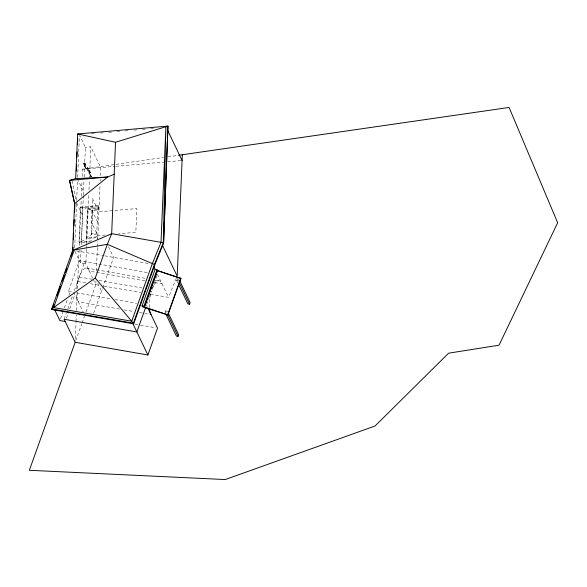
<?xml version="1.0" encoding="UTF-8"?>
<svg xmlns="http://www.w3.org/2000/svg" width="587" height="587" viewBox="0 0 587 587"><rect width="100%" height="100%" fill="white"/><g stroke="black" fill="none" stroke-linecap="round" stroke-linejoin="round"><path stroke-width="0.44" stroke-dasharray="2.94 2.2" d="M74.681 247.817L76.537 203.88M76.692 200.218L77.579 179.174L83.508 191.545M77.66 177.369L79.414 135.824M90.42 241.807L79.384 242.776L79.01 241.998L80.485 207.138L98.741 205.538L99.115 206.316L80.852 207.915L80.485 207.138M75.327 338.655L76.016 322.322M76.053 321.419L76.325 315.065M76.515 310.53L77.286 292.385M77.44 288.753L79.076 249.981M79.267 245.476L81.16 200.71M81.351 196.205L81.997 180.899M82.187 176.394L82.488 169.195L115.162 164.463M86.465 249.248L85.849 263.879L80.492 262.939L81.035 250.121M81.263 244.632L83.317 196.124M83.354 195.207L83.97 180.708M84.124 177.098L85.379 147.293L79.847 135.744M86.509 248.33L86.619 245.586M86.663 244.669L88.828 193.461M88.982 189.799L89.407 179.739M89.444 178.83L90.794 146.816L85.379 147.293M91.345 233.787L92.35 209.992L97.765 209.515L96.76 233.31L91.345 233.787L91.711 234.565L97.134 234.088L97.016 236.855L97.758 238.41L100.032 184.707M98.741 205.538L98.623 208.304L87.793 209.251L82.496 206.962L82.87 207.739L81.395 242.6L81.021 241.822L86.553 238.579L87.793 209.251L87.419 208.473L98.256 207.527L98.139 210.293L92.717 210.77L87.419 208.473L86.179 237.801L86.553 238.579L97.383 237.632L97.303 239.709M86.025 311.976L95.806 284.658L95.96 281.034M96.378 271.069L97.376 247.516M97.413 246.613L97.64 241.176M100.179 181.104L100.26 179.306M100.414 175.704L100.751 167.596L90.794 146.816M90.347 172.651L87.404 167.596M90.758 176.078L90.523 175.652L91.587 176.87L90.464 175.579L91.381 176.863M68.892 295.356L69.493 293.676L68.408 291.416L79.414 260.679L147.608 272.61M60.461 318.888L62.868 312.167M64.372 307.962L67.688 298.717M64.137 319.247L66.243 313.363M67.747 309.166L72.861 294.872M74.38 290.646L84.77 261.619L92.753 278.282M66.419 318.147L68.231 313.098M69.736 308.901L74.85 294.608M75.774 340.607L81.791 323.797M82.092 322.953L84.499 316.232M93.582 313.319L102.431 288.591M102.732 287.747L113.599 257.392L107.634 244.94M146.787 304.22L149.23 297.389M149.538 296.538L151.373 291.416M152.591 288.004L157.177 275.193M165.666 310.809L165.079 312.445L166.891 313.047L167.478 311.404L165.666 310.809L166.833 313.253M177.751 282.758L176.577 280.315L177.164 278.678L178.976 279.273M150.565 294.234L168.52 297.374L176.526 277.776M116.072 164.331L163.267 157.499M167.801 156.846L178.69 155.269M91.323 133.88L94.977 133.565M100.45 133.08L103.195 132.845M108.668 132.369L112.322 132.046M116.886 131.649L120.54 131.327M125.104 130.93L128.758 130.608M134.24 130.131L136.976 129.888M142.458 129.411L145.194 129.177M150.676 128.692L154.322 128.377M82.488 169.195L115.213 166.334M116.116 166.253L164.008 162.071M167.625 161.755L182.08 160.493M105.11 235.013L97.875 235.644L91.389 222.106L92.394 198.311L98.88 211.848L136.837 208.532L135.832 232.327L118.662 233.831M97.016 236.855L86.179 237.801L91.711 234.565L92.717 210.77L92.35 209.992M79.01 241.998L91.851 240.875M76.339 250.876L103.84 255.69M104.728 255.844L149.091 263.607M86.494 268.046L144.842 278.253M155.621 280.138L159.209 280.769M144.974 280.85L89.319 271.113A17.977 6.303 -80.1 0 0 82.143 271.069A17.977 6.303 -80.1 0 0 76.655 289.582M154.851 282.582L162.034 283.837A17.977 6.303 -80.1 0 0 151.982 289.707M79.267 276.991L91.836 279.185M99.02 280.439L142.105 287.982M77.741 281.496L86.773 283.073M90.383 283.704L99.394 285.282M103.884 286.067L140.689 292.509M68.408 291.416L72.876 292.201M76.457 292.825L111.471 298.952M115.059 299.575L136.61 303.347M119.609 309.07L78.313 301.85A17.977 6.303 -80.1 0 1 76.537 292.972M124.099 309.855L133.975 311.587M139.361 312.526L143.852 313.311M144.747 313.473L151.028 314.573M135.076 324.185L139.567 324.971M140.462 325.125L155.724 327.795M84.946 166.877L85.951 168.146L85.203 166.855M88.05 170.435L90.934 176.313L90.427 175.645M84.257 164.169L85.871 167.633L89.231 171.14L87.72 167.566L84.315 163.509L83.625 161.887L85.592 164.133L84.139 162.79L84.616 163.509M176.577 280.315L178.389 280.916M83.449 163.472L85.24 166.899L83.259 162.628L84.345 163.487M90.288 175.506L86.003 167.765M90.193 175.535L90.662 176.034M85.871 165.16L84.99 164.111M89.613 171.624L90.288 172.329L88.549 169.019M90.178 172.717L90.207 172.24M84.623 163.934L85.929 165.218L85.379 163.912M91.506 176.724L89.143 171.044M85.849 168.043L85.056 166.979M91.579 176.892L90.581 175.887M85.379 167.493L84.601 166.238M177.164 278.678L178.338 281.122M157.485 274.342L168.52 297.374M146.479 305.079L147.242 306.656M98.256 207.527L98.998 209.082M91.895 210.205L98.381 223.75M76.574 202.97L82.503 215.341M91.594 237.331L91.968 238.109M86.436 241.345L86.81 242.123M97.802 283.338L101.529 291.123M93.135 279.082L95.806 284.658M74.938 251.346L80.492 262.939M73.764 292.355L83.273 312.203M72.157 180.796L76.222 201.194M149.303 307.441A17.977 6.303 -80.1 0 1 151.497 291.152"/><path stroke-width="0.88" d="M133.682 323.826L154.711 265.089L163.582 243.363L167.955 126.08L115.536 142.267L111.669 233.699L107.333 244.324L95.263 278.047L51.693 308.916L133.381 323.21L154.41 264.466L163.281 242.739L165.901 126.719L161.007 242.365L152.341 263.6L131.708 321.228L133.682 323.826L51.994 309.54L51.693 308.916L72.619 250.458L74.593 203.704L69.537 180.378L75.657 178.631L107.641 177.047L114.186 174.207M163.582 243.363L167.955 126.08L77.667 133.968L75.657 178.631M73.067 247.487L72.92 251.082L72.619 250.458L111.669 233.699L163.281 242.739M73.412 239.393L73.676 233.098M73.984 225.907L74.248 219.611M74.549 212.413L74.857 205.223M182.322 154.741L177.193 276.139L162.467 245.41M76.325 171.052L76.611 164.668M76.941 157.382L77.183 151.908M77.513 144.615L77.763 139.148M51.994 309.54L53.835 304.382M56.917 295.782L60.3 286.324M62.149 281.166L64.299 275.149M65.223 272.573L66.764 268.274M71.071 256.24L72.612 251.94M145.576 307.595L136.852 331.971L64.137 319.247L75.173 342.287L29.35 470.29L225.247 479.55L375.049 426.001L448.6 353.191L499.045 345.185L557.65 222.752L509.09 107.45L178.69 155.269M167.897 314.94L144.299 306.92L157.36 270.431L180.965 278.451L167.897 314.94L142.538 306.898L142.047 305.878L155.107 269.389L153.699 266.439M157.023 269.719L157.514 270.746L144.446 307.236L143.962 306.209L157.023 269.719L155.107 269.389M75.173 342.287L147.887 355.003L157.521 328.111L147.997 308.241M167.75 314.625L180.811 278.135M165.857 314.074L176.379 336.043L178.044 336.329L178.631 334.693L168.249 313.01M178.529 284.387L187.884 303.912L189.55 304.198L190.137 302.562L179.747 280.88M142.047 305.878L143.962 306.209M65.216 321.507L59.859 320.568L54.723 309.848M77.667 133.968L115.536 142.267M157.514 270.746L180.965 278.451M95.263 278.047L131.708 321.228L53.637 307.573L74.263 249.945L107.333 244.324L154.41 264.466L154.711 265.089M167.743 130.571L182.08 160.493M179.16 282.516L189.55 304.198M167.662 314.647L178.044 336.329M132.75 323.408L147.887 355.003M151.028 314.573A17.977 6.303 -80.1 0 1 149.362 308.263M107.641 177.047L74.593 203.704L74.894 204.32L69.537 180.378L107.641 177.047"/></g></svg>
